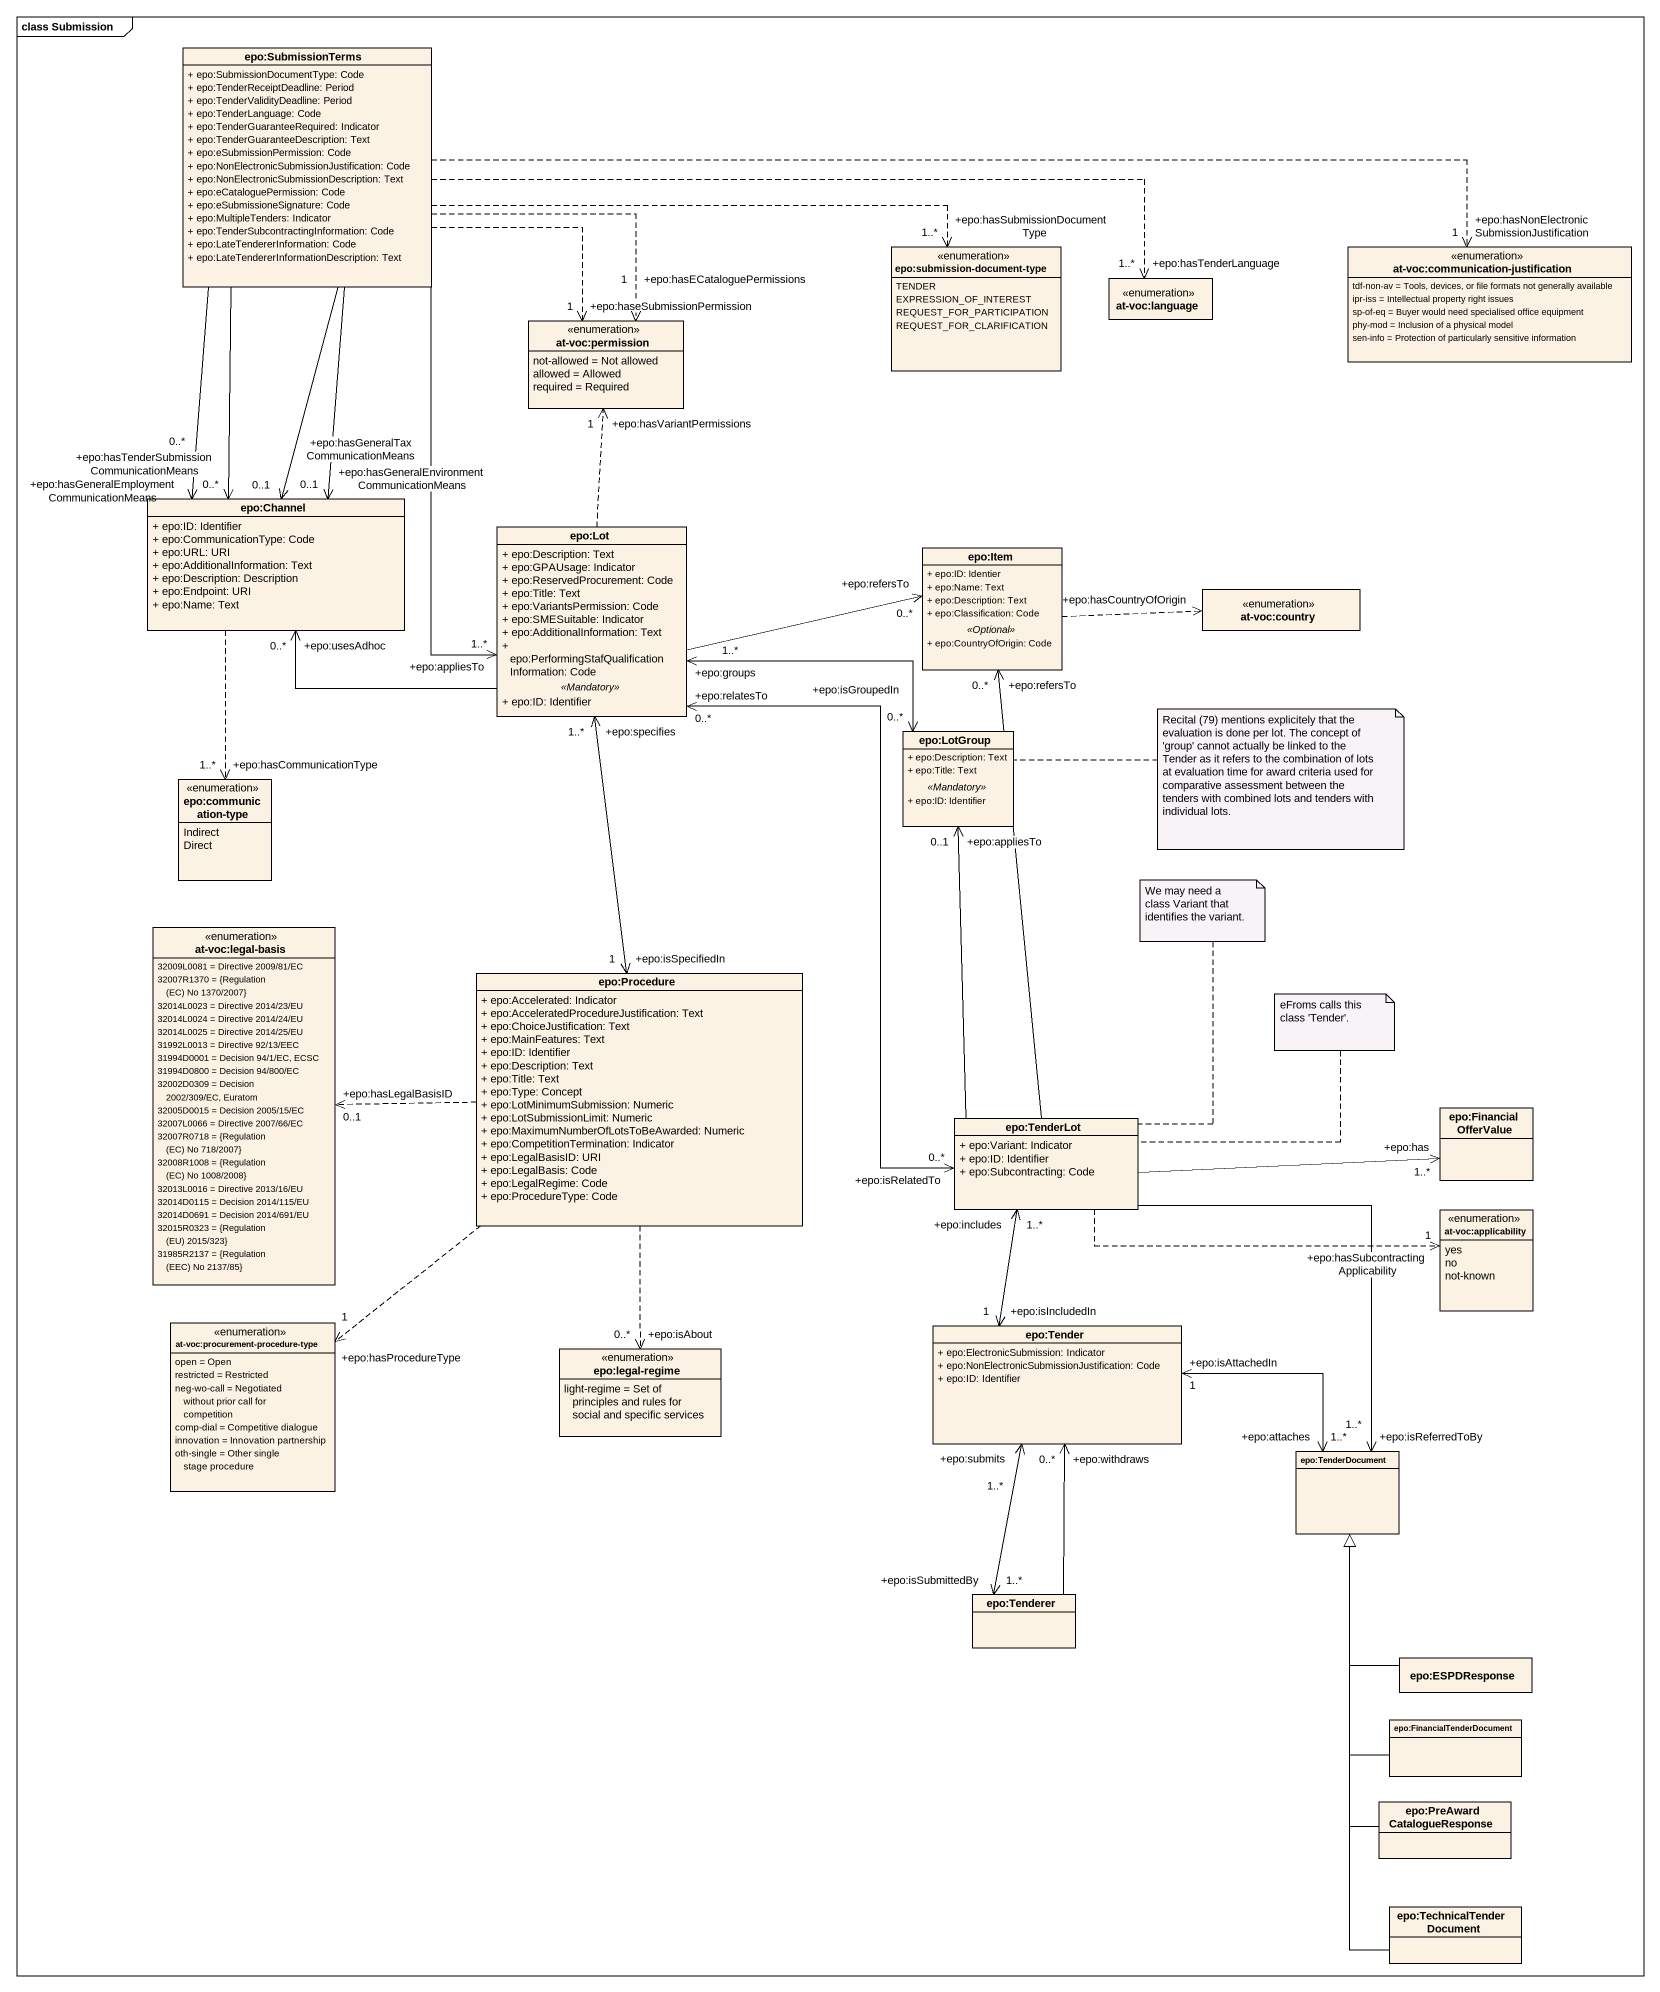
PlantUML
@startuml
mainframe class Submission
hide circle
hide empty members
skinparam classAttributeIconSize 0
class "epo:SubmissionTerms" as epo_SubmissionTerms {
  + epo:SubmissionDocumentType: Code
  + epo:TenderReceiptDeadline: Period
  + epo:TenderValidityDeadline: Period
  + epo:TenderLanguage: Code
  + epo:TenderGuaranteeRequired: Indicator
  + epo:TenderGuaranteeDescription: Text
  + epo:eSubmissionPermission: Code
  + epo:NonElectronicSubmissionJustification: Code
  + epo:NonElectronicSubmissionDescription: Text
  + epo:eCataloguePermission: Code
  + epo:eSubmissioneSignature: Code
  + epo:MultipleTenders: Indicator
  + epo:TenderSubcontractingInformation: Code
  + epo:LateTendererInformation: Code
  + epo:LateTendererInformationDescription: Text
}
enum "epo:submission-document-type" as epo_submission_document_type {
  TENDER
  EXPRESSION_OF_INTEREST
  REQUEST_FOR_PARTICIPATION
  REQUEST_FOR_CLARIFICATION
}
enum "at-voc:language" as at_voc_language
enum "at-voc:communication-justification" as at_voc_communication {
  tdf-non-av = Tools, devices, or file formats not generally available
  ipr-iss = Intellectual property right issues
  sp-of-eq = Buyer would need specialised office equipment
  phy-mod = Inclusion of a physical model
  sen-info = Protection of particularly sensitive information
}
enum "at-voc:permission" as at_voc_permission {
  not-allowed = Not allowed
  allowed = Allowed
  required = Required
}
class "epo:Channel" as epo_Channel {
  + epo:ID: Identifier
  + epo:CommunicationType: Code
  + epo:URL: URI
  + epo:AdditionalInformation: Text
  + epo:Description: Description
  + epo:Endpoint: URI
  + epo:Name: Text
}
class "epo:Lot" as epo_Lot {
  + epo:Description: Text
  + epo:GPAUsage: Indicator
  + epo:ReservedProcurement: Code
  + epo:Title: Text
  + epo:VariantsPermission: Code
  + epo:SMESuitable: Indicator
  + epo:AdditionalInformation: Text
  + epo:PerformingStafQualificationInformation: Code
  .. <<Mandatory>> ..
  + epo:ID: Identifier
}
class "epo:Item" as epo_Item {
  + epo:ID: Identier
  + epo:Name: Text
  + epo:Description: Text
  + epo:Classification: Code
  .. <<Optional>> ..
  + epo:CountryOfOrigin: Code
}
enum "at-voc:country" as at_voc_country
class "epo:LotGroup" as epo_LotGroup {
  + epo:Description: Text
  + epo:Title: Text
  .. <<Mandatory>> ..
  + epo:ID: Identifier
}
enum "epo:communication-type" as epo_communication_type {
  Indirect
  Direct
}
enum "at-voc:legal-basis" as at_voc_legal_basis {
  32009L0081 = Directive 2009/81/EC
  {field} 32007R1370 = {Regulation (EC) No 1370/2007}
  32014L0023 = Directive 2014/23/EU
  32014L0024 = Directive 2014/24/EU
  32014L0025 = Directive 2014/25/EU
  31992L0013 = Directive 92/13/EEC
  31994D0001 = Decision 94/1/EC, ECSC
  31994D0800 = Decision 94/800/EC
  32002D0309 = Decision 2002/309/EC, Euratom
  32005D0015 = Decision 2005/15/EC
  32007L0066 = Directive 2007/66/EC
  {field} 32007R0718 = {Regulation (EC) No 718/2007}
  {field} 32008R1008 = {Regulation (EC) No 1008/2008}
  32013L0016 = Directive 2013/16/EU
  32014D0115 = Decision 2014/115/EU
  32014D0691 = Decision 2014/691/EU
  {field} 32015R0323 = {Regulation (EU) 2015/323}
  {field} 31985R2137 = {Regulation (EEC) No 2137/85}
}
class "epo:Procedure" as epo_Procedure {
  + epo:Accelerated: Indicator
  + epo:AcceleratedProcedureJustification: Text
  + epo:ChoiceJustification: Text
  + epo:MainFeatures: Text
  + epo:ID: Identifier
  + epo:Description: Text
  + epo:Title: Text
  + epo:Type: Concept
  + epo:LotMinimumSubmission: Numeric
  + epo:LotSubmissionLimit: Numeric
  + epo:MaximumNumberOfLotsToBeAwarded: Numeric
  + epo:CompetitionTermination: Indicator
  + epo:LegalBasisID: URI
  + epo:LegalBasis: Code
  + epo:LegalRegime: Code
  + epo:ProcedureType: Code
}
class "epo:TenderLot" as epo_TenderLot {
  + epo:Variant: Indicator
  + epo:ID: Identifier
  + epo:Subcontracting: Code
}
class "epo:FinancialOfferValue" as epo_FinancialOfferValue
enum "at-voc:applicability" as at_voc_applicability {
  yes
  no
  not-known
}
enum "at-voc:procurement-procedure-type" as at_voc_procurement {
  open = Open
  restricted = Restricted
  neg-wo-call = Negotiated without prior call for competition
  comp-dial = Competitive dialogue
  innovation = Innovation partnership
  oth-single = Other single stage procedure
}
enum "epo:legal-regime" as epo_legal_regime {
  light-regime = Set of principles and rules for social and specific services
}
class "epo:Tender" as epo_Tender {
  + epo:ElectronicSubmission: Indicator
  + epo:NonElectronicSubmissionJustification: Code
  + epo:ID: Identifier
}
class "epo:TenderDocument" as epo_TenderDocument
class "epo:Tenderer" as epo_Tenderer
class "epo:ESPDResponse" as epo_ESPDResponse
class "epo:FinancialTenderDocument" as epo_FinancialTenderDocument
class "epo:PreAwardCatalogueResponse" as epo_PreAwardCatalogueRespons
class "epo:TechnicalTenderDocument" as epo_TechnicalTenderDocument
epo_SubmissionTerms .right.> "+epo:hasSubmissionDocumentType\n1..*" epo_submission_document_type
epo_SubmissionTerms .right.> "+epo:hasTenderLanguage\n1..*" at_voc_language
epo_SubmissionTerms .right.> "+epo:hasNonElectronicSubmissionJustification\n1" at_voc_communication
epo_SubmissionTerms ..> "+epo:haseSubmissionPermission\n1" at_voc_permission
epo_SubmissionTerms ..> "+epo:hasECataloguePermissions\n1" at_voc_permission
epo_SubmissionTerms --> "+epo:hasTenderSubmissionCommunicationMeans\n0..*" epo_Channel
epo_SubmissionTerms --> "+epo:hasGeneralEmploymentCommunicationMeans\n0..*" epo_Channel
epo_SubmissionTerms --> "+epo:hasGeneralEnvironmentCommunicationMeans\n0..1" epo_Channel
epo_SubmissionTerms --> "+epo:hasGeneralTaxCommunicationMeans\n0..1" epo_Channel
epo_SubmissionTerms --> "+epo:appliesTo\n1..*" epo_Lot
epo_Channel ..> "+epo:hasCommunicationType\n1..*" epo_communication_type
epo_Lot .up.> "+epo:hasVariantPermissions\n1" at_voc_permission
epo_Lot -left-> "+epo:usesAdhoc\n0..*" epo_Channel
epo_Lot -right-> "+epo:refersTo\n0..*" epo_Item
epo_Lot "+epo:groups\n1..*" <-right-> "+epo:isGroupedIn\n0..*" epo_LotGroup
epo_Item .right.> "+epo:hasCountryOfOrigin" at_voc_country
epo_Procedure "+epo:isSpecifiedIn\n1" <-up-> "+epo:specifies\n1..*" epo_Lot
epo_Procedure .left.> "+epo:hasLegalBasisID\n0..1" at_voc_legal_basis
epo_Procedure ..> "+epo:hasProcedureType\n1" at_voc_procurement
epo_Procedure ..> "+epo:isAbout\n0..*" epo_legal_regime
epo_TenderLot "+epo:isRelatedTo\n0..*" <-up-> "+epo:relatesTo\n0..*" epo_Lot
epo_TenderLot -up-> "+epo:refersTo\n0..*" epo_Item
epo_TenderLot -up-> "+epo:appliesTo\n0..1" epo_LotGroup
epo_TenderLot -right-> "+epo:has\n1..*" epo_FinancialOfferValue
epo_TenderLot .right.> "+epo:hasSubcontractingApplicability\n1" at_voc_applicability
epo_TenderLot --> "+epo:isReferredToBy\n1..*" epo_TenderDocument
epo_Tender "+epo:isIncludedIn\n1" <-up-> "+epo:includes\n1..*" epo_TenderLot
epo_Tender "+epo:isAttachedIn\n1" <-right-> "+epo:attaches\n1..*" epo_TenderDocument
epo_Tenderer -up-> "+epo:withdraws\n0..*" epo_Tender
epo_Tenderer "+epo:isSubmittedBy\n1..*" <-up-> "+epo:submits\n1..*" epo_Tender
epo_ESPDResponse -up-|> epo_TenderDocument
epo_FinancialTenderDocument -up-|> epo_TenderDocument
epo_PreAwardCatalogueRespons -up-|> epo_TenderDocument
epo_TechnicalTenderDocument -up-|> epo_TenderDocument
note right of epo_LotGroup : Recital (79) mentions explicitely that the evaluation is done per lot. The concept of 'group' cannot actually be linked to the Tender as it refers to the combination of lots at evaluation time for award criteria used for comparative assessment between the tenders with combined lots and tenders with individual lots.
note top of epo_TenderLot : We may need a class Variant that identifies the variant.
note right of epo_TenderLot : eFroms calls this class 'Tender'.
@enduml
